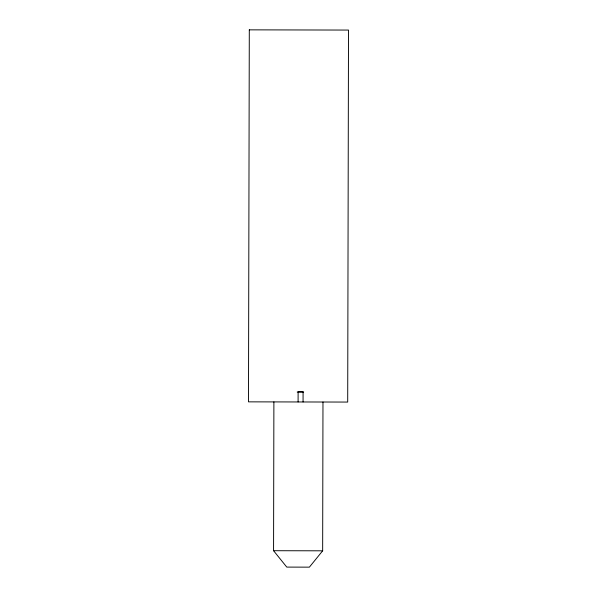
<?xml version="1.0" encoding="UTF-8"?>
<svg xmlns="http://www.w3.org/2000/svg" width="597" height="597" viewBox="0 0 597 597"><rect width="100%" height="100%" fill="white"/><g stroke="black" fill="none" stroke-linecap="round" stroke-linejoin="round"><path stroke-width="0.9" d="M322.977 402.012L322.656 550.815L309.38 567.15L286.769 567.098L273.568 550.71L273.889 401.908M298.097 401.96L298.119 391.781L303.082 391.789L303.06 401.968M297.194 392.035L303.664 392.05M273.568 550.71L322.656 550.815M249.3 29.85L248.494 401.856L347.7 402.065L348.506 30.066L249.3 29.85"/></g></svg>
